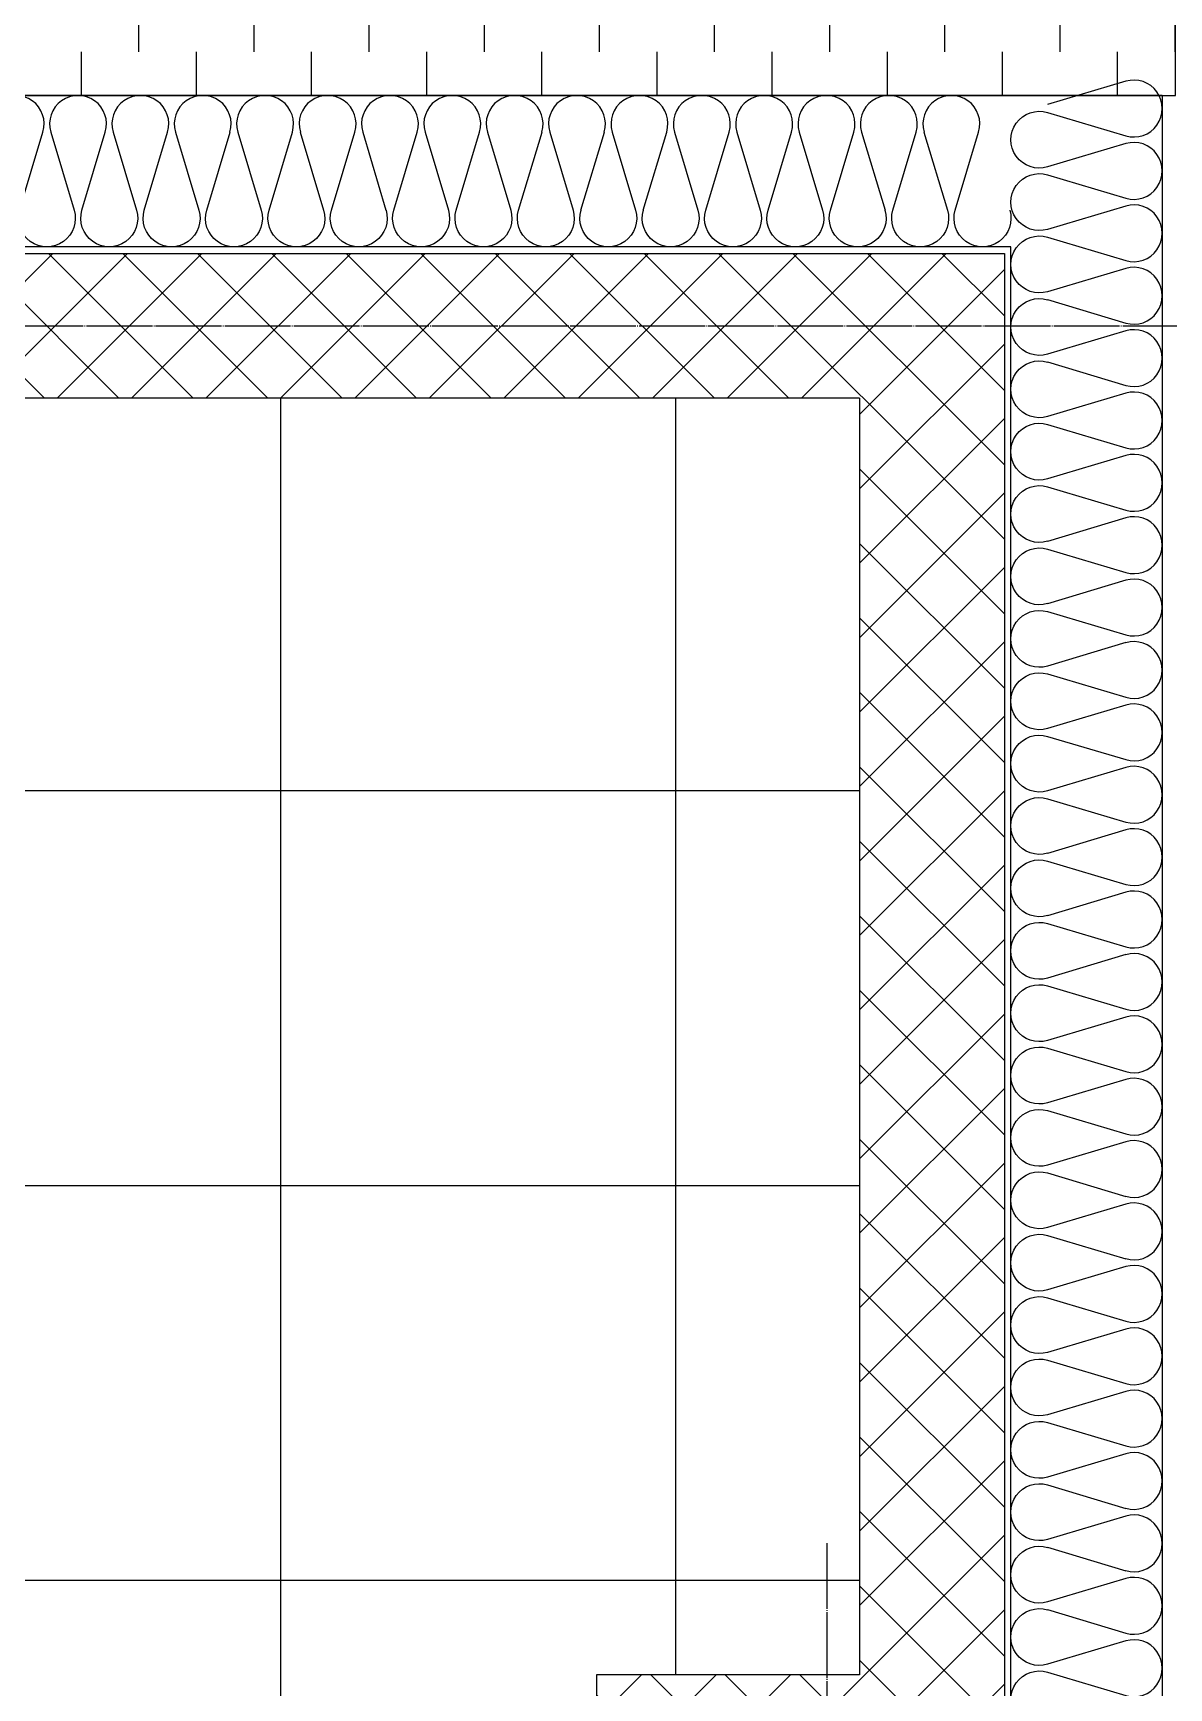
# Model space of a CAD drawing. Header units: millimetres. Extents: x 18456 to 179493, y -203649 to 469211.
# Drawn here: x 146380 to 147244, y 68141 to 69398 of the extents above; entities that cross this region are included whole.
import ezdxf

# ---------------------------------------------------------------- set-up
doc = ezdxf.new("R2010")
doc.units = ezdxf.units.MM
doc.linetypes.add('X-평면도(기본형)$0$CEN', pattern=[52.5, 50, -1, 0.5, -1])
for name, color, linetype, true_color in [('X-평면도(기본형)$0$40HAT', 9, 'Continuous', 0x808080), ('X-평면도(기본형)$0$CEN', 1, 'X-평면도(기본형)$0$CEN', 0xff0000), ('X-평면도(기본형)$0$INS', 9, 'Continuous', 0x808080), ('X-평면도(기본형)$0$INSUL', 9, 'Continuous', 0x808080), ('X-평면도(기본형)$0$TIL', 5, 'Continuous', 0x0000ff), ('X-평면도(기본형)$0$W2', 3, 'Continuous', 0x00ff00), ('X-평면도(기본형)$0$설비OPEN', 9, 'Continuous', 0x808080)]:
    doc.layers.add(name, color=color, linetype=linetype, true_color=true_color)

# ---------------------------------------------------------------- blocks, each defined once
blk = doc.blocks.new('U129 (X-평면도(기본형)$0$ins-l)')
at = {"layer": 'X-평면도(기본형)$0$INSUL', "color": 8, "true_color": 0x808080}
for p, q in [((36.9, 24.2), (21.4, 75.8)), ((57.5, 75.8), (42, 24.2)), ((78.1, 24.2), (62.6, 75.8)), ((98.7, 75.8), (83.2, 24.2)), ((119.3, 24.2), (103.8, 75.8)), ((139.9, 75.8), (124.5, 24.2)), ((160.5, 24.2), (145.1, 75.8)), ((181.1, 75.8), (165.7, 24.2)), ((201.7, 24.2), (186.3, 75.8)), ((222.3, 75.8), (206.9, 24.2)), ((243, 24.2), (227.5, 75.8)), ((263.6, 75.8), (248.1, 24.2)), ((284.2, 24.2), (268.7, 75.8)), ((304.8, 75.8), (289.3, 24.2)), ((325.4, 24.2), (309.9, 75.8)), ((346, 75.8), (330.6, 24.2)), ((366.6, 24.2), (351.2, 75.8)), ((387.2, 75.8), (371.8, 24.2)), ((407.8, 24.2), (392.4, 75.8)), ((428.4, 75.8), (413, 24.2)), ((449.1, 24.2), (433.6, 75.8)), ((469.7, 75.8), (454.2, 24.2)), ((490.3, 24.2), (474.8, 75.8)), ((510.9, 75.8), (495.4, 24.2)), ((531.5, 24.2), (516, 75.8)), ((552.1, 75.8), (536.6, 24.2)), ((572.7, 24.2), (557.3, 75.8)), ((593.3, 75.8), (577.9, 24.2)), ((613.9, 24.2), (598.5, 75.8)), ((634.5, 75.8), (619.1, 24.2)), ((655.2, 24.2), (639.7, 75.8)), ((675.8, 75.8), (660.3, 24.2)), ((696.4, 24.2), (680.9, 75.8)), ((717, 75.8), (701.5, 24.2)), ((737.6, 24.2), (722.1, 75.8)), ((758.2, 75.8), (742.7, 24.2)), ((778.8, 24.2), (763.4, 75.8)), ((799.4, 75.8), (784, 24.2)), ((820, 24.2), (804.6, 75.8)), ((840.6, 75.8), (825.2, 24.2)), ((861.3, 24.2), (845.8, 75.8)), ((881.9, 75.8), (866.4, 24.2)), ((902.5, 24.2), (887, 75.8)), ((923.1, 75.8), (907.6, 24.2)), ((943.7, 24.2), (928.2, 75.8)), ((964.3, 75.8), (948.8, 24.2)), ((984.9, 24.2), (969.5, 75.8)), ((1005.5, 75.8), (990.1, 24.2)), ((1026.1, 24.2), (1010.7, 75.8)), ((1046.7, 75.8), (1031.3, 24.2)), ((1067.4, 24.2), (1051.9, 75.8)), ((1088, 75.8), (1072.5, 24.2)), ((1108.6, 24.2), (1093.1, 75.8)), ((1129.2, 75.8), (1113.7, 24.2)), ((1149.8, 24.2), (1134.3, 75.8)), ((1170.4, 75.8), (1154.9, 24.2)), ((1191, 24.2), (1175.6, 75.8)), ((1211.6, 75.8), (1196.2, 24.2)), ((1232.2, 24.2), (1216.8, 75.8)), ((1252.8, 75.8), (1237.4, 24.2)), ((1273.5, 24.2), (1258, 75.8)), ((1294.1, 75.8), (1278.6, 24.2)), ((1314.7, 24.2), (1299.2, 75.8)), ((1335.3, 75.8), (1319.8, 24.2))]:
    blk.add_line(p, q, dxfattribs=at)
at = {"layer": 'X-평면도(기본형)$0$INSUL', "color": 8, "true_color": 0x808080, "extrusion": (0, 0, -1)}
for centre in [(-39.4, 81.2), (-80.7, 81.2), (-121.9, 81.2), (-163.1, 81.2), (-204.3, 81.2), (-245.5, 81.2), (-286.8, 81.2), (-328, 81.2), (-369.2, 81.2), (-410.4, 81.2), (-451.6, 81.2), (-492.9, 81.2), (-534.1, 81.2), (-575.3, 81.2), (-616.5, 81.2), (-657.7, 81.2), (-699, 81.2), (-740.2, 81.2), (-781.4, 81.2), (-822.6, 81.2), (-863.8, 81.2), (-905.1, 81.2), (-946.3, 81.2), (-987.5, 81.2), (-1028.7, 81.2), (-1069.9, 81.2), (-1111.1, 81.2), (-1152.4, 81.2), (-1193.6, 81.2), (-1234.8, 81.2), (-1276, 81.2), (-1317.2, 81.2)]:
    blk.add_arc(centre, 18.8, 343.3008, 196.6992, dxfattribs=at)
at = {"layer": 'X-평면도(기본형)$0$INSUL', "color": 8, "true_color": 0x808080}
for centre in [(18.8, 18.8), (60, 18.8), (101.3, 18.8), (142.5, 18.8), (183.7, 18.8), (224.9, 18.8), (266.1, 18.8), (307.4, 18.8), (348.6, 18.8), (389.8, 18.8), (431, 18.8), (472.2, 18.8), (513.5, 18.8), (554.7, 18.8), (595.9, 18.8), (637.1, 18.8), (678.3, 18.8), (719.6, 18.8), (760.8, 18.8), (802, 18.8), (843.2, 18.8), (884.4, 18.8), (925.7, 18.8), (966.9, 18.8), (1008.1, 18.8), (1049.3, 18.8), (1090.5, 18.8), (1131.8, 18.8), (1173, 18.8), (1214.2, 18.8), (1255.4, 18.8), (1296.6, 18.8)]:
    blk.add_arc(centre, 18.8, 163.3008, 16.6992, dxfattribs=at)
blk = doc.blocks.new('U160 (X-평면도(기본형)$0$ins-l)')
at = {"layer": 'X-평면도(기본형)$0$INSUL', "color": 8, "true_color": 0x808080}
for p, q in [((201.7, 24.2), (186.3, 75.8)), ((222.3, 75.8), (206.9, 24.2)), ((243, 24.2), (227.5, 75.8)), ((263.6, 75.8), (248.1, 24.2)), ((284.2, 24.2), (268.7, 75.8)), ((304.8, 75.8), (289.3, 24.2)), ((325.4, 24.2), (309.9, 75.8)), ((346, 75.8), (330.6, 24.2)), ((366.6, 24.2), (351.2, 75.8)), ((387.2, 75.8), (371.8, 24.2)), ((407.8, 24.2), (392.4, 75.8)), ((428.4, 75.8), (413, 24.2)), ((449.1, 24.2), (433.6, 75.8)), ((469.7, 75.8), (454.2, 24.2)), ((490.3, 24.2), (474.8, 75.8)), ((510.9, 75.8), (495.4, 24.2)), ((531.5, 24.2), (516, 75.8)), ((552.1, 75.8), (536.6, 24.2)), ((572.7, 24.2), (557.3, 75.8)), ((593.3, 75.8), (577.9, 24.2)), ((613.9, 24.2), (598.5, 75.8)), ((634.5, 75.8), (619.1, 24.2)), ((655.2, 24.2), (639.7, 75.8)), ((675.8, 75.8), (660.3, 24.2)), ((696.4, 24.2), (680.9, 75.8)), ((717, 75.8), (701.5, 24.2)), ((737.6, 24.2), (722.1, 75.8)), ((758.2, 75.8), (742.7, 24.2)), ((778.8, 24.2), (763.4, 75.8)), ((799.4, 75.8), (784, 24.2)), ((820, 24.2), (804.6, 75.8)), ((840.6, 75.8), (825.2, 24.2)), ((861.3, 24.2), (845.8, 75.8)), ((881.9, 75.8), (866.4, 24.2)), ((902.5, 24.2), (887, 75.8)), ((923.1, 75.8), (907.6, 24.2)), ((943.7, 24.2), (928.2, 75.8)), ((964.3, 75.8), (948.8, 24.2)), ((984.9, 24.2), (969.5, 75.8)), ((1005.5, 75.8), (990.1, 24.2)), ((1026.1, 24.2), (1010.7, 75.8)), ((1046.7, 75.8), (1031.3, 24.2)), ((1067.4, 24.2), (1051.9, 75.8)), ((1088, 75.8), (1072.5, 24.2)), ((1108.6, 24.2), (1093.1, 75.8)), ((1129.2, 75.8), (1113.7, 24.2)), ((1149.8, 24.2), (1134.3, 75.8)), ((1170.4, 75.8), (1154.9, 24.2)), ((1191, 24.2), (1175.6, 75.8)), ((1211.6, 75.8), (1196.2, 24.2)), ((1232.2, 24.2), (1216.8, 75.8)), ((1252.8, 75.8), (1237.4, 24.2))]:
    blk.add_line(p, q, dxfattribs=at)
at = {"layer": 'X-평면도(기본형)$0$INSUL', "color": 8, "true_color": 0x808080, "extrusion": (0, 0, -1)}
for centre in [(-204.3, 81.2), (-245.5, 81.2), (-286.8, 81.2), (-328, 81.2), (-369.2, 81.2), (-410.4, 81.2), (-451.6, 81.2), (-492.9, 81.2), (-534.1, 81.2), (-575.3, 81.2), (-616.5, 81.2), (-657.7, 81.2), (-699, 81.2), (-740.2, 81.2), (-781.4, 81.2), (-822.6, 81.2), (-863.8, 81.2), (-905.1, 81.2), (-946.3, 81.2), (-987.5, 81.2), (-1028.7, 81.2), (-1069.9, 81.2), (-1111.1, 81.2), (-1152.4, 81.2), (-1193.6, 81.2), (-1234.8, 81.2)]:
    blk.add_arc(centre, 18.8, 343.3008, 196.6992, dxfattribs=at)
at = {"layer": 'X-평면도(기본형)$0$INSUL', "color": 8, "true_color": 0x808080}
for centre in [(183.7, 18.8), (224.9, 18.8), (266.1, 18.8), (307.4, 18.8), (348.6, 18.8), (389.8, 18.8), (431, 18.8), (472.2, 18.8), (513.5, 18.8), (554.7, 18.8), (595.9, 18.8), (637.1, 18.8), (678.3, 18.8), (719.6, 18.8), (760.8, 18.8), (802, 18.8), (843.2, 18.8), (884.4, 18.8), (925.7, 18.8), (966.9, 18.8), (1008.1, 18.8), (1049.3, 18.8), (1090.5, 18.8), (1131.8, 18.8), (1173, 18.8), (1214.2, 18.8)]:
    blk.add_arc(centre, 18.8, 163.3008, 16.6992, dxfattribs=at)

msp = doc.modelspace()

# ---------------------------------------------------------------- hatches: boundary and pattern name
at = {"layer": 'X-평면도(기본형)$0$40HAT'}
h = msp.add_hatch(dxfattribs=at)
h.set_pattern_fill('H3', color=256, scale=40, angle=90, style=0, pattern_type=2)
h.set_pattern_definition([(45, (-385916.12, -102003.587), (-28.2842712, 28.2842712), []), (135, (-385916.12, -102003.587), (-28.2842712, -28.2842712), [])])
h.paths.add_polyline_path([(147008.6, 69121.1), (147008.6, 68151.1), (146808.6, 68151.1), (146808.6, 67651.1), (147018.6, 67651.1), (147018.6, 68041.1), (147118.6, 68041.1), (147118.6, 69231.1), (145463.6, 69231.1), (145463.6, 69121.1)], flags=0)
at = {"layer": 'X-평면도(기본형)$0$TIL'}
h = msp.add_hatch(dxfattribs=at)
h.set_pattern_fill('H3', color=256, scale=300, angle=135, style=0, pattern_type=2)
h.set_pattern_definition([(90, (-941231.35, 74222.73), (-300, 2e-13), []), (180, (-941231.35, 74222.73), (3e-14, -300), [])])
h.paths.add_polyline_path([(146938.6, 59001.1), (147088.6, 59001.1), (147088.6, 60601.1), (147203.6, 60601.1), (147203.6, 62121.1), (147088.6, 62121.1), (147088.6, 62551.1), (146808.6, 62551.1), (146808.6, 66131.1), (146923.6, 66131.1), (146923.6, 67651.1), (146808.6, 67651.1), (146808.6, 68151.1), (147008.6, 68151.1), (147008.6, 69121.1), (145463.6, 69121.1), (145463.6, 63191.1), (146288.6, 63191.1), (146288.6, 62681.1), (146488.6, 62681.1), (146488.6, 62481.1), (146288.6, 62481.1), (146288.6, 62441.1), (145463.6, 62441.1), (145463.6, 58851.1), (146938.6, 58851.1)], flags=0)
at = {"layer": 'X-평면도(기본형)$0$설비OPEN'}
h = msp.add_hatch(dxfattribs=at)
h.set_pattern_fill('DASH', color=256, scale=350, angle=90, style=0, pattern_type=2)
h.set_pattern_definition([(90, (-401245.393, 166378.025), (-43.75, 43.75), [43.75, -43.75])])
h.paths.add_polyline_path([(147248.6, 69351.1), (147248.6, 69811.1), (147248.6, 69931.1), (146498.6, 69931.1), (146498.6, 69811.1), (145583.6, 69811.1), (145583.6, 69351.1)], flags=0)

# ---------------------------------------------------------------- linework, layer by layer
at = {"layer": 'X-평면도(기본형)$0$CEN'}
for p, q in [((145213.6, 69176.1), (147308.6, 69176.1)), ((146983.6, 68251.1), (146983.6, 62726.1))]:
    msp.add_line(p, q, dxfattribs=at)
at = {"layer": 'X-평면도(기본형)$0$INS'}
for p, q in [((147238.6, 69351.1), (145583.6, 69351.1)), ((147238.6, 69351.1), (147238.6, 67921.1)), ((147123.6, 69236.1), (145468.6, 69236.1)), ((147123.6, 68036.1), (147123.6, 69236.1))]:
    msp.add_line(p, q, dxfattribs=at)
at = {"layer": 'X-평면도(기본형)$0$W2'}
for p, q in [((145463.6, 69231.1), (147118.6, 69231.1)), ((147118.6, 69231.1), (147118.6, 68041.1)), ((147008.6, 69121.1), (145463.6, 69121.1)), ((147008.6, 69121.1), (147008.6, 68151.1)), ((146808.6, 68151.1), (146808.6, 67651.1)), ((147008.6, 68151.1), (146808.6, 68151.1))]:
    msp.add_line(p, q, dxfattribs=at)
at = {"layer": 'X-평면도(기본형)$0$설비OPEN'}
msp.add_lwpolyline([(147248.6, 69351.1), (147248.6, 69811.1), (147248.6, 69931.1), (146498.6, 69931.1), (146498.6, 69811.1), (145583.6, 69811.1), (145583.6, 69351.1)], close=True, dxfattribs=at)

# ---------------------------------------------------------------- block references
at = {"layer": 'X-평면도(기본형)$0$INSUL', "xscale": -1.149999999999999, "yscale": 1.149999999999999, "zscale": 1.149999999999999, "rotation": 270}
msp.add_blockref('U160 (X-평면도(기본형)$0$ins-l)', (147123.6, 67921.1), dxfattribs=at)
at = {"layer": 'X-평면도(기본형)$0$INSUL', "xscale": -1.149999999999999, "yscale": 1.149999999999999, "zscale": 1.149999999999999}
msp.add_blockref('U129 (X-평면도(기본형)$0$ins-l)', (147123.6, 69236.1), dxfattribs=at)

doc.saveas('drawing.dxf')
